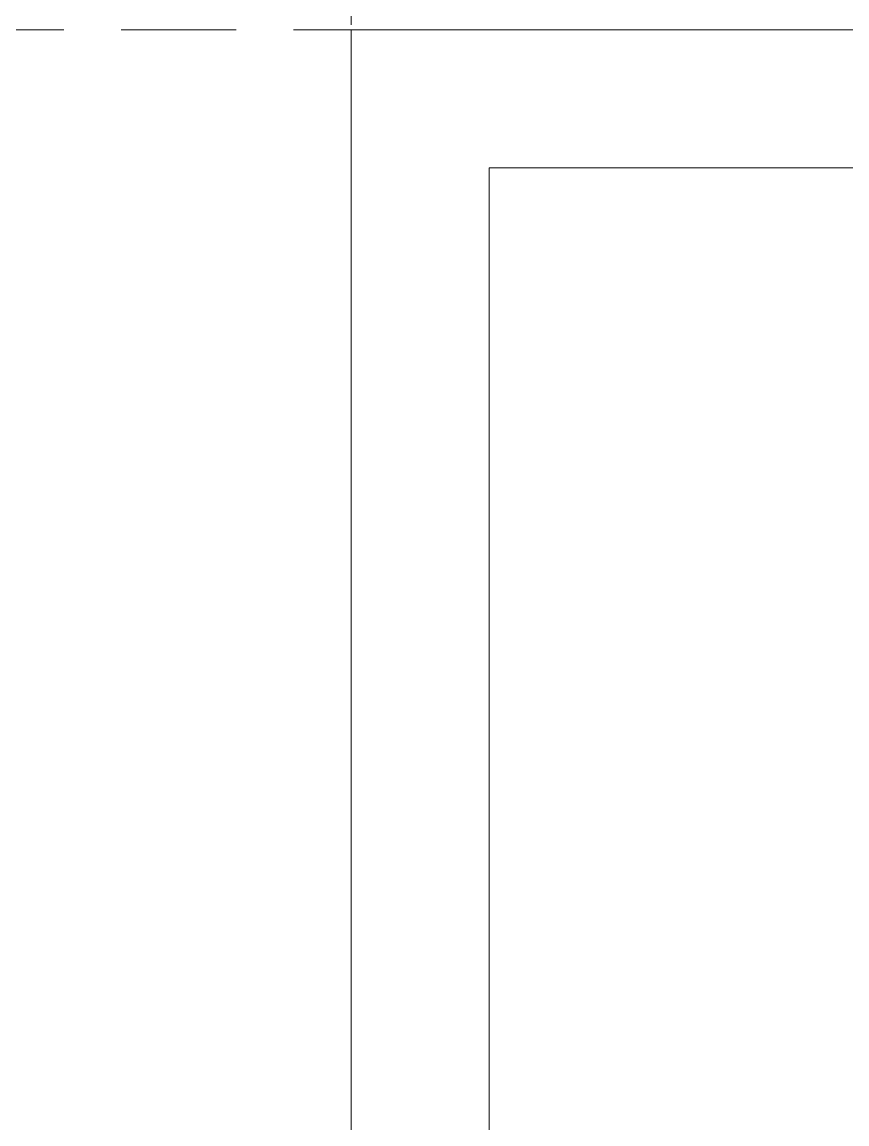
# Model space of a CAD drawing. Header units: millimetres. Extents: x -9564 to 494436, y -140371 to 4257.
# Drawn here: x -336 to 561, y -1141 to 57 of the extents above; entities that cross this region are included whole.
import ezdxf

# ---------------------------------------------------------------- set-up
doc = ezdxf.new("R2010")
doc.units = ezdxf.units.MM
doc.header["$MEASUREMENT"] = 0
doc.linetypes.add('HIDDEN2', pattern=[0.1875, 0.125, -0.0625])
doc.layers.add('8', color=8, linetype='Continuous', lineweight=5)
doc.layers.add('AS', color=8, linetype='HIDDEN2', lineweight=5)

# ---------------------------------------------------------------- blocks, each defined once
blk = doc.blocks.new('as1')
at = {"layer": 'AS'}
for p, q in [((139.8883, 146.6956), (139.8883, 169.1895)), ((137.0131, 168.628), (158.5787, 168.628)), ((139.8733, 168.628), (158.5787, 168.628))]:
    blk.add_line(p, q, dxfattribs=at)

msp = doc.modelspace()

# ---------------------------------------------------------------- linework, layer by layer
at = {"layer": '8', "transparency": 33554687}
for p, q in [((1946.8413, 48.2927), (21.8399, 48.2927)), ((21.8399, -1311.707), (21.8399, 48.2927)), ((1946.8413, -101.7073), (171.8398, -101.7073)), ((171.8398, -1311.707), (171.8398, -101.7073))]:
    msp.add_line(p, q, dxfattribs=at)

# ---------------------------------------------------------------- block references
at = {"xscale": 999.9998119083025, "yscale": 999.9998119083025, "zscale": 999.9998119083025}
msp.add_blockref('as1', (-139866.4142, -168579.6489), dxfattribs=at)

doc.saveas('drawing.dxf')
